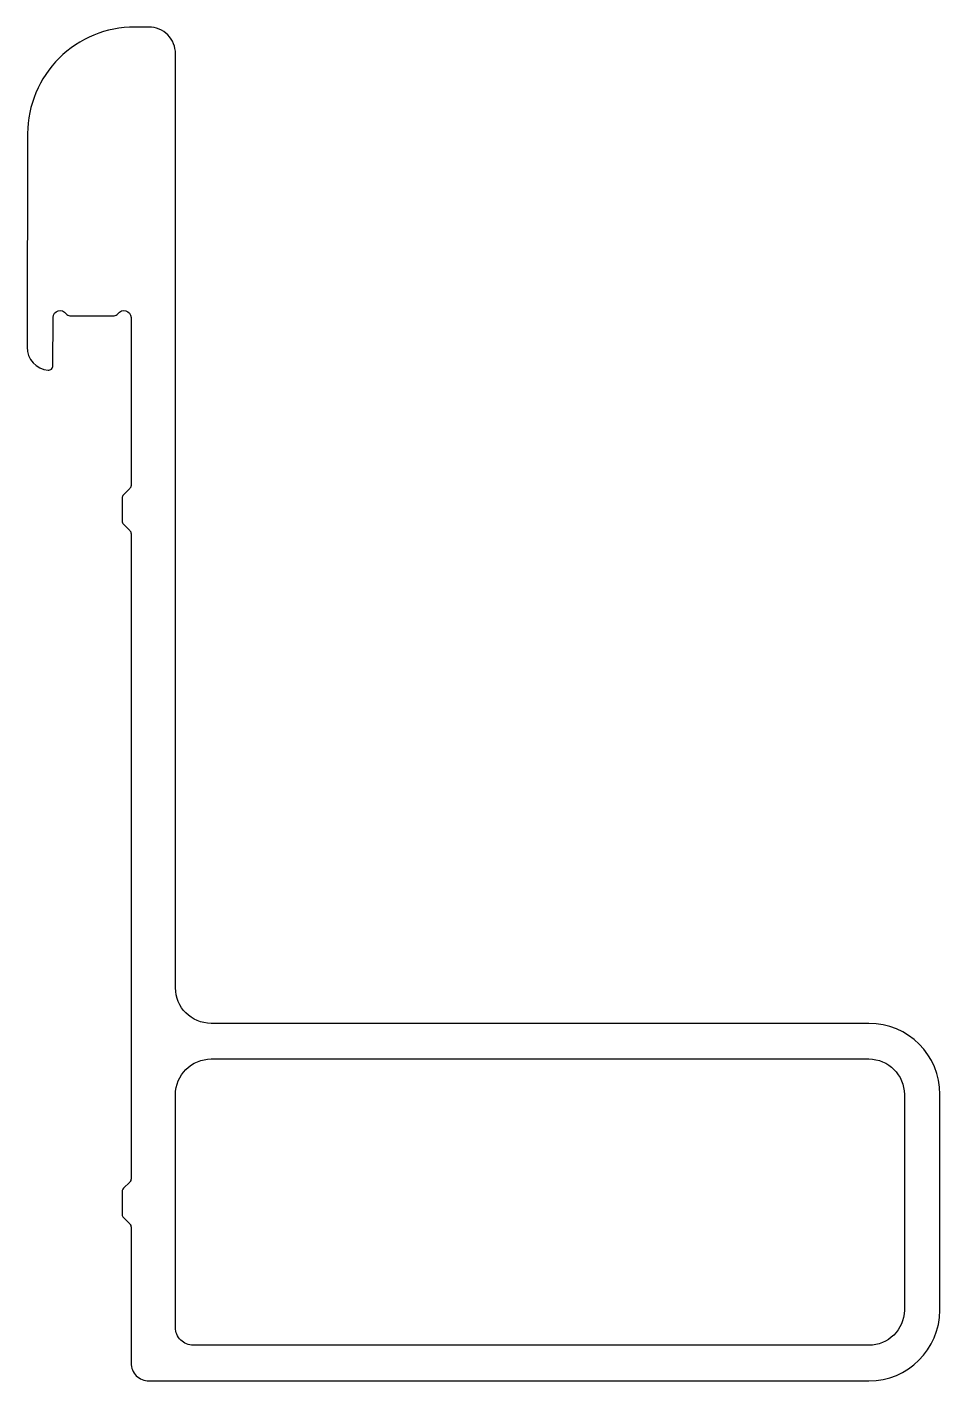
# Model space of a CAD drawing. Extents: x 1382.5 to 1433.8, y 243.9 to 320.
import ezdxf

# ---------------------------------------------------------------- set-up
doc = ezdxf.new("R2010")
doc.units = 0
doc.layers.get('0').update_dxf_attribs({"linetype": 'CONTINUOUS'})

msp = doc.modelspace()

# ---------------------------------------------------------------- linework, layer by layer
msp.add_lwpolyline([(1429.79, 264.005), (1392.808, 264.005, -0.414154), (1390.808, 266.005), (1390.808, 318.474, 0.414214), (1389.313, 319.979), (1388.513, 319.981, 0.414214), (1382.496, 313.998), (1382.462, 302.003, 0.388011), (1383.641, 300.705, 0.440911), (1383.915, 300.954), (1383.922, 303.663, -0.749601), (1384.66, 303.876, 0.255924), (1384.87, 303.76), (1387.361, 303.76, 0.255926), (1387.571, 303.876, -0.747664), (1388.308, 303.662), (1388.308, 294.224, -0.198912), (1388.235, 294.048), (1387.882, 293.694, 0.198912), (1387.808, 293.517), (1387.808, 292.224, 0.198912), (1387.882, 292.048), (1388.235, 291.694, -0.198912), (1388.308, 291.517), (1388.308, 255.268, -0.198912), (1388.235, 255.091), (1387.882, 254.738, 0.198912), (1387.808, 254.561), (1387.808, 253.268, 0.198912), (1387.882, 253.091), (1388.235, 252.738, -0.198912), (1388.308, 252.561), (1388.308, 244.917, 0.417214), (1389.319, 243.918), (1429.79, 243.918, 0.412018), (1433.79, 247.888), (1433.79, 260.005, 0.414154), (1429.79, 264.005)], format="xyb")
msp.add_lwpolyline([(1431.79, 260.005), (1431.79, 247.888, -0.409261), (1429.79, 245.918), (1391.808, 245.918, -0.414214), (1390.808, 246.918), (1390.808, 260.005, -0.414273), (1392.809, 262.005), (1429.79, 262.005, -0.413572)], format="xyb", close=True)

doc.saveas('drawing.dxf')
